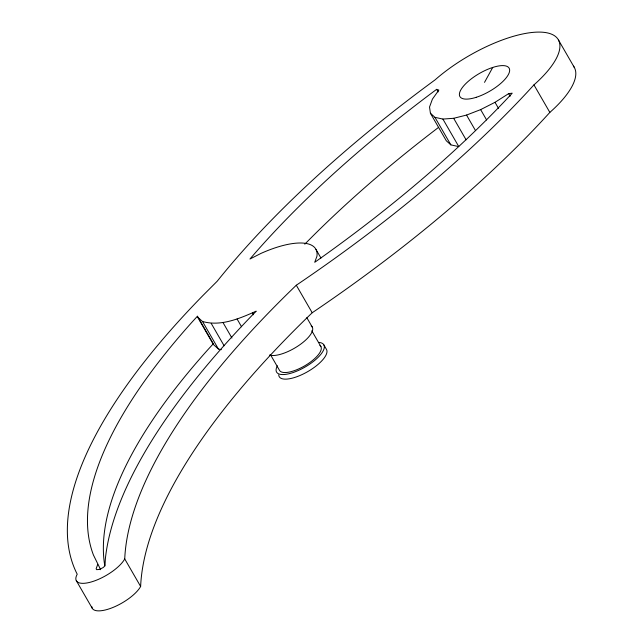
<?xml version="1.0" encoding="UTF-8"?>
<svg xmlns="http://www.w3.org/2000/svg" width="643" height="643" viewBox="0 0 643 643"><rect width="100%" height="100%" fill="white"/><g stroke="black" fill="none" stroke-linecap="round" stroke-linejoin="round"><path stroke-width="0.96" d="M97.672 564.546L96.137 568.75L96.611 569.658L99.392 569.465L103.105 567.576L105.002 565.904L105.339 558.976A718.834 259.74 -30 0 1 255.351 312.024L256.203 311.164C239.67 318.51 220.814 326.708 202.521 321.5L197.538 317.007L197.425 316.227L191.718 322.456A616.878 222.904 -30 0 0 93.444 555.046L100.654 569.706M484.525 82.36L492.723 67.451M199.909 320.527L213.323 343.756L207.617 349.985A616.878 222.904 -30 0 0 104.721 565.358M436.653 89.345L434.017 91.29A629.481 227.453 -30 0 0 254.467 253.784L249.966 259.008L261.01 253.39A68.19 24.635 -30 0 1 316.935 256.236L314.716 262.304L321.918 257.208A629.481 227.453 -30 0 0 510.381 95.172L512.214 93.179L508.653 93.637L495.006 102.309L480.642 109.615L466.537 115.073L453.669 118.296L442.898 119.068L434.957 117.347L430.408 113.232L429.532 107.019L432.417 99.126L438.847 90.092L436.653 89.345L438.14 91.925M430.408 113.232L446.298 140.769L450.856 144.876L458.789 146.604L442.898 119.068M197.538 317.007L213.436 344.535L218.419 349.028L221.313 349.663M558.55 40.131L574.44 67.66M533.947 84.876A652.219 235.668 -30 0 1 296.302 285.227A696.104 251.526 -30 0 0 124.734 558.936A28.413 10.264 -30 0 1 92.777 581.497A28.413 10.264 -30 0 1 77.216 574.223A639.616 231.118 -30 0 1 202.633 295.812L217.213 281.208A652.219 235.668 -30 0 1 435.094 79.853A85.238 30.8 -30 0 1 541.462 32.15A85.238 30.8 -30 0 1 533.947 84.876L549.845 112.404A652.219 235.668 -30 0 1 312.201 312.755A696.104 251.526 -30 0 0 140.632 586.464A28.413 10.264 -30 0 1 112.919 607.474A28.413 10.264 -30 0 1 91.74 606.397M508.653 93.637L510.14 96.217M495.006 102.309L498.478 108.329M480.642 109.615L486.598 119.944M466.537 115.073L475.482 130.553M453.669 118.296L466.087 139.804M434.957 117.347L450.856 144.876M315.978 249.436L320.945 258.036M296.302 285.227L312.201 312.755M323.895 344.953L326.548 349.543A27.271 9.854 -30 0 1 305.361 372.932A27.271 9.854 -30 0 1 278.732 374.845M306.824 317.666L312.313 327.166M311.783 330.791L320.937 346.641M252.506 313.045L253.503 314.765M270.325 354.446L279.48 370.296A23.863 8.624 -30 0 0 306.012 365.047A23.863 8.624 -30 0 0 319.917 345.492M237.082 319.008L241.551 326.757M222.992 322.537L231.938 338.025M211.209 323.389L224.118 345.757M202.521 321.5L218.419 349.028M197.425 316.227L198.92 318.807M124.734 558.936L140.632 586.464M76.3 580.661L92.198 608.19M213.323 343.756L213.436 344.535M318.43 342.397A27.271 9.854 -30 0 1 304.798 367.201A27.271 9.854 -30 0 1 277.398 365.811M311.204 325.905A26.138 9.444 -30 0 1 299.501 345.002A26.138 9.444 -30 0 1 269.521 355.065M573.492 66.157A85.238 30.8 -30 0 1 549.845 112.404M304.79 244.187A629.481 227.453 -30 0 1 438.582 127.37M476.318 97.278A28.413 10.264 -30 0 0 509.2 68.287A28.413 10.264 -30 0 0 468.048 81.524A28.413 10.264 -30 0 0 476.318 97.278"/></g></svg>
